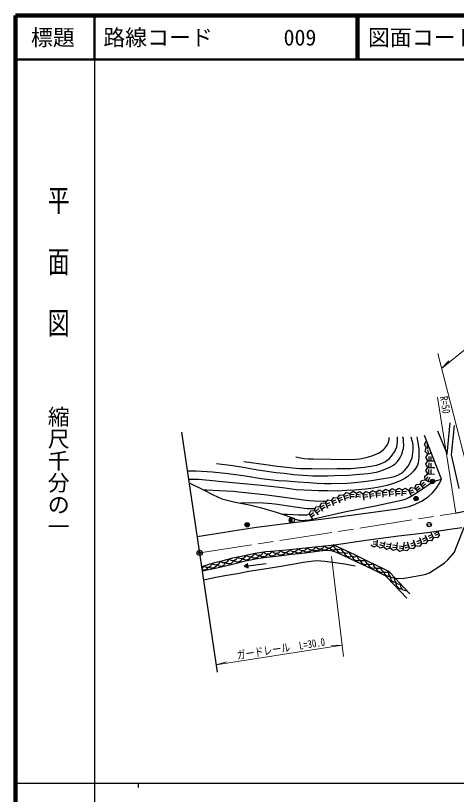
# Model space of a CAD drawing. Units: millimetres, scale not verified. Extents: x 40000 to 680000, y 20000 to 380000.
# Drawn here: x 40000 to 140572, y 202409 to 380000 of the extents above; entities that cross this region are included whole.
import ezdxf
from ezdxf.enums import TextEntityAlignment as Align

# ---------------------------------------------------------------- set-up
doc = ezdxf.new("R2010")
doc.units = ezdxf.units.MM
doc.header["$LTSCALE"] = 1000
doc.header["$PDMODE"] = 32
doc.header["$PDSIZE"] = 500
doc.linetypes.add('CHAIN', pattern=[18.5, 12, -1.5, 3.5, -1.5])
for name, color, linetype, lineweight in [('M-BGD', 7, 'Continuous', 25), ('M-BMK', 2, 'CHAIN', 13), ('M-BMK-OTRS', 5, 'Continuous', 25), ('M-BMK-SRVR', 3, 'Continuous', 25), ('M-STR-HTXT', 7, 'Continuous', 13), ('M-TTL', 2, 'Continuous', 140), ('M-TTL-BAND', 7, 'Continuous', 25), ('M-TTL-LINE', 7, 'Continuous', 50)]:
    doc.layers.add(name, color=color, linetype=linetype, lineweight=lineweight)
doc.layers.add('M-OTRS', color=6, linetype='Continuous')
doc.layers.add('M-TTL-TXT', color=7, linetype='Continuous')
doc.styles.add('@ＭＳ ゴシック', font='')
doc.styles.add('ＭＳ ゴシック', font='')
doc.styles.get('@ＭＳ ゴシック').set_extended_font_data('@MS Gothic')
doc.styles.get('ＭＳ ゴシック').set_extended_font_data('MS Gothic')

msp = doc.modelspace()

# ---------------------------------------------------------------- hatches: boundary and pattern name
at = {"layer": 'M-BGD'}
for points in [[(134607, 273777, -1), (135607, 273777, -0.41421), (135107, 273277, -0.41421)], [(131209, 269377, -1), (131525, 270326, -0.41421), (131841, 269693, -0.41421)], [(102950, 265540), (103126, 264353, -1)], [(92535, 263502, -1), (93135, 264302, -1)], [(92907, 255035), (92171, 254444), (93025, 254042)]]:
    msp.add_hatch(color=256, dxfattribs=at).paths.add_polyline_path(points)

# ---------------------------------------------------------------- linework, layer by layer
for p, q in [((133269, 282200), (133760, 282977)), ((133952, 281434), (133975, 282434)), ((133702, 281440), (133269, 282200)), ((133450, 280602), (133702, 281440)), ((134069, 279985), (133450, 280602)), ((133702, 281440), (134376, 281425)), ((134312, 280046), (134067, 281016)), ((134797, 280169), (134662, 280702)), ((133620, 279235), (134069, 279985)), ((134070, 278485), (133620, 279235)), ((134069, 279985), (134867, 280186)), ((134320, 278485), (134319, 279485)), ((134820, 278485), (134819, 279485)), ((133613, 277739), (134070, 278485)), ((134056, 276985), (133613, 277739)), ((134070, 278485), (135541, 278486)), ((134306, 276983), (134315, 277983)), ((134806, 276978), (134815, 277978)), ((133334, 274973), (134043, 275485)), ((133599, 276239), (134056, 276985)), ((134043, 275485), (133599, 276239)), ((134043, 275485), (135594, 275471)), ((134056, 276985), (135608, 276971)), ((134293, 275483), (134302, 276483)), ((134793, 275479), (134802, 276479)), ((132265, 273190), (132584, 274004)), ((132418, 272992), (133210, 273603)), ((132584, 274004), (133453, 274106)), ((133453, 274106), (133334, 274973)), ((133453, 274106), (134351, 273722)), ((133683, 274008), (134076, 274927)), ((134143, 273811), (134536, 274731)), ((122215, 271366), (122926, 271876)), ((122926, 271876), (123710, 271489)), ((123710, 271489), (124419, 272002)), ((124419, 272002), (125205, 271619)), ((125205, 271619), (125913, 272132)), ((125913, 272132), (126699, 271749)), ((126699, 271749), (127425, 272236)), ((126699, 271749), (126765, 270447)), ((127425, 272236), (128197, 271824)), ((128197, 271824), (128087, 270513)), ((128197, 271824), (128982, 272210)), ((128982, 272210), (129692, 271699)), ((129692, 271699), (130212, 272402)), ((129788, 271468), (130711, 271852)), ((130212, 272402), (131077, 272274)), ((131077, 272274), (131397, 273088)), ((131077, 272274), (131735, 271421)), ((131230, 272076), (132022, 272687)), ((131397, 273088), (132265, 273190)), ((131535, 271680), (132327, 272291)), ((132265, 273190), (132926, 272334)), ((132723, 272596), (133515, 273207)), ((112068, 269434), (112584, 270140)), ((112584, 270140), (113450, 270016)), ((113450, 270016), (113955, 270730)), ((113450, 270016), (113955, 268871)), ((113551, 269787), (114466, 270191)), ((113955, 270730), (114823, 270621)), ((114823, 270621), (115409, 271271)), ((114823, 270621), (115191, 269416)), ((114896, 270382), (115852, 270674)), ((115042, 269904), (115998, 270196)), ((115409, 271271), (116257, 271059)), ((116257, 271059), (116987, 271542)), ((116257, 271059), (116313, 269793)), ((116268, 270810), (117267, 270853)), ((116290, 270310), (117289, 270354)), ((116987, 271542), (117756, 271125)), ((117756, 271125), (117621, 270002)), ((117666, 270381), (118659, 270261)), ((117726, 270877), (118719, 270757)), ((117756, 271125), (118554, 271482)), ((118554, 271482), (119245, 270946)), ((119245, 270946), (119930, 271489)), ((119245, 270946), (119434, 269505)), ((119278, 270698), (120269, 270828)), ((119342, 270202), (120334, 270332)), ((119930, 271489), (120732, 271140)), ((120732, 271140), (121406, 271698)), ((120732, 271140), (120921, 269900)), ((120770, 270893), (121759, 271044)), ((120845, 270399), (121834, 270550)), ((121406, 271698), (122215, 271366)), ((122215, 271366), (122319, 270099)), ((122236, 271117), (123232, 271199)), ((122277, 270619), (123273, 270701)), ((123710, 271489), (123820, 270222)), ((123732, 271240), (124728, 271327)), ((123775, 270742), (124772, 270828)), ((125205, 271619), (125315, 270351)), ((125226, 271370), (126223, 271456)), ((125270, 270872), (126266, 270958)), ((126712, 271499), (127710, 271549)), ((126737, 271000), (127736, 271050)), ((128135, 271077), (129131, 270993)), ((128176, 271575), (129173, 271492)), ((129692, 271699), (130137, 270627)), ((129979, 271006), (130903, 271390)), ((109389, 268097), (109811, 268864)), ((109515, 267881), (110379, 268384)), ((109811, 268864), (110685, 268852)), ((110685, 268852), (111202, 269558)), ((110685, 268852), (111186, 267662)), ((110782, 268622), (111704, 269010)), ((110976, 268161), (111898, 268549)), ((111202, 269558), (112068, 269434)), ((112068, 269434), (112558, 268270)), ((112165, 269204), (113086, 269592)), ((112359, 268743), (113280, 269131)), ((113753, 269330), (114668, 269733)), ((106982, 266313), (107358, 267103)), ((107120, 266105), (107953, 266659)), ((107358, 267103), (108231, 267143)), ((108231, 267143), (108524, 267968)), ((108231, 267143), (109013, 266195)), ((108390, 266951), (109162, 267586)), ((108524, 267968), (109389, 268097)), ((108708, 266565), (109480, 267201)), ((109389, 268097), (110033, 266991)), ((109766, 267449), (110630, 267952)), ((102950, 265540), (103126, 264353)), ((106982, 266313), (107719, 265204)), ((107397, 265689), (108230, 266242)), ((133848, 263900), (134173, 263917)), ((134522, 263934), (134847, 263951)), ((134012, 260315), (133466, 261432)), ((135031, 261647), (134132, 261208)), ((135250, 261198), (134351, 260759)), ((135360, 260973), (134814, 262091)), ((136378, 262305), (135480, 261866)), ((136598, 261856), (135699, 261417)), ((136708, 261631), (136231, 260898)), ((136708, 261631), (136292, 262481)), ((122541, 259416), (121543, 259477)), ((122572, 259915), (121573, 259976)), ((122526, 259166), (122600, 260379)), ((124041, 259033), (123072, 259283)), ((124166, 259517), (123198, 259767)), ((123978, 258791), (124286, 259980)), ((125576, 259300), (124588, 259454)), ((125460, 258559), (125649, 259770)), ((126946, 258359), (127144, 259831)), ((128430, 258137), (128693, 259895)), ((129635, 259304), (128681, 259003)), ((129860, 258589), (129433, 259943)), ((130995, 259824), (130061, 259468)), ((131173, 259356), (130239, 259000)), ((131262, 259123), (130787, 260371)), ((132397, 260358), (131462, 260002)), ((132575, 259890), (131640, 259534)), ((132664, 259657), (132123, 258969)), ((132664, 259657), (132189, 260904)), ((133535, 259581), (132664, 259657)), ((133683, 260989), (132784, 260550)), ((133902, 260540), (133003, 260101)), ((134012, 260315), (133535, 259581)), ((134883, 260240), (134012, 260315)), ((135360, 260973), (134883, 260240)), ((136231, 260898), (135360, 260973)), ((121750, 258763), (121029, 259258)), ((122526, 259166), (121750, 258763)), ((123139, 258543), (122526, 259166)), ((123978, 258791), (123139, 258543)), ((124649, 258230), (123978, 258791)), ((125498, 258806), (124511, 258960)), ((125460, 258559), (124649, 258230)), ((126143, 258013), (125460, 258559)), ((126980, 258607), (125989, 258740)), ((127046, 259102), (126055, 259235)), ((126946, 258359), (126143, 258013)), ((127622, 257803), (126946, 258359)), ((128467, 258384), (127478, 258532)), ((128541, 258879), (127552, 259027)), ((128430, 258137), (127622, 257803)), ((129281, 257934), (128430, 258137)), ((129785, 258827), (128832, 258526)), ((129860, 258589), (129281, 257934)), ((130722, 258435), (129860, 258589)), ((131262, 259123), (130722, 258435)), ((132123, 258969), (131262, 259123)), ((92171, 254444), (92907, 255035)), ((92171, 254444), (93025, 254042)), ((93025, 254042), (92907, 255035)), ((92966, 254539), (97136, 255034))]:
    msp.add_line(p, q, dxfattribs=at)
for points in [[(136270, 285345), (138449, 279959), (139124, 287120)], [(141232, 272197), (139467, 279841), (140154, 286540)], [(81451, 261197), (87210, 262133), (90973, 262749), (94987, 263317), (102166, 264258), (110885, 265304), (121580, 266792), (127136, 267534), (129768, 268053), (131006, 268529), (132580, 269309), (134145, 270243), (135139, 271151), (135984, 272188), (136809, 273441), (137194, 274318), (133254, 284253)], [(79226, 276223), (81212, 276195), (84900, 275962), (88521, 275608), (92486, 275060), (96062, 274483), (98005, 274211), (99948, 274010), (101860, 273889), (104446, 273712), (106949, 273504), (108770, 273368), (110479, 273294), (112021, 273275), (115675, 273418), (117419, 273546), (119473, 273745), (121210, 273977), (123499, 274346), (125413, 274677), (126417, 274924), (127220, 275217), (127920, 275568), (128371, 275906), (128749, 276263), (129264, 276843), (129689, 277481), (130027, 278166), (130451, 279123), (130577, 279704), (130714, 280913), (130699, 281886), (130604, 282598), (130498, 283052), (130255, 283857)], [(131523, 283934), (131844, 282084), (131983, 281097), (132011, 280259), (131983, 279393), (131939, 278452), (131875, 278028), (131657, 277500), (131254, 276713), (130886, 276201), (130247, 275586), (129475, 274922), (128641, 274399), (127554, 273864), (126231, 273335), (124697, 272861), (123328, 272527), (121683, 272240), (119854, 271981), (117329, 271772), (115540, 271675), (113377, 271594), (111188, 271599), (109042, 271611), (107483, 271686), (104103, 271889), (100864, 272312), (96093, 272819), (92007, 273262), (87896, 273644), (84172, 273995), (81717, 274201), (80286, 274232), (79524, 274206)], [(85862, 277872), (89566, 277405), (91895, 277022), (95253, 276414), (99420, 275832), (101253, 275636), (103461, 275393), (105534, 275210), (106729, 275141), (107841, 275068), (109739, 275056), (111177, 275073), (112771, 275119), (115923, 275237), (118479, 275397), (120454, 275571), (121446, 275720), (122621, 275994), (123968, 276427), (125411, 277032), (126225, 277490), (126761, 277924), (127098, 278306), (127491, 278870), (127780, 279383), (128087, 280026), (128335, 280799), (128469, 281311), (128538, 282028), (128523, 282774), (128473, 283410), (128367, 283953)], [(92078, 278299), (97099, 277641), (99706, 277273), (101862, 276999), (103208, 276853), (104815, 276761), (107556, 276692), (110435, 276677), (113377, 276689), (116476, 276737), (118026, 276843), (119489, 277016), (121048, 277247), (122373, 277509), (123284, 277794), (123931, 278076), (124364, 278336), (124788, 278643), (125269, 279037), (125731, 279507), (126088, 279961), (126500, 280618), (126678, 280999), (126941, 281679), (127055, 282185), (127131, 282775), (127160, 283617), (127146, 283953)], [(103964, 279409), (104973, 279160), (105849, 278998), (106737, 278928), (107903, 278922), (111884, 278823), (116810, 278809), (117614, 278867), (118524, 278945), (119606, 279128), (120479, 279362), (121515, 279668), (122411, 280042), (122927, 280295), (123462, 280655), (123989, 281097), (124309, 281461), (124684, 281972), (124963, 282489), (125143, 282989), (125215, 283340), (125260, 283758)], [(79638, 273439), (82735, 271900), (85094, 270711), (87085, 269801), (87929, 269569), (89766, 269160), (93638, 268336), (96137, 267737), (97643, 267286), (99200, 266827), (100791, 266325), (102830, 265600), (103821, 265200), (104605, 264964), (104924, 264916), (105466, 264890), (105977, 264908), (107027, 265045), (109045, 265454), (115021, 266815), (122415, 268320), (126322, 269142), (128338, 269558), (128905, 269729), (129260, 269870), (129729, 270097), (130842, 270777), (133059, 272243), (134363, 273160), (135142, 273611), (135896, 273930), (137194, 274318)], [(110944, 269205), (110206, 269225), (108163, 269297), (107018, 269364), (105653, 269507), (104097, 269755), (100731, 270186), (96769, 270730), (91580, 271284), (89642, 271455), (86482, 271646), (83647, 271770), (82990, 271772)], [(108378, 267556), (107073, 267504), (106554, 267526), (105829, 267597), (104841, 267733), (101754, 268229), (99771, 268528), (98461, 268672), (96500, 268850), (94704, 268891), (91360, 268821)], [(106982, 266313), (106365, 266093), (106070, 266059), (105314, 266054), (104442, 266106), (103405, 266132), (101990, 266219), (100976, 266260)], [(82460, 254381), (85165, 255185), (87391, 255780), (89566, 256346), (92194, 256921), (94652, 257383), (97122, 257789), (99153, 257958), (101878, 258150), (105351, 258556), (109090, 258929), (112755, 259357), (119901, 260384), (127329, 261343), (133944, 262168), (139104, 262857), (141833, 263274)], [(126665, 251668), (128664, 251739), (129535, 251857), (130865, 252098), (132561, 252401), (133597, 252647), (134404, 252930), (134982, 253340), (136385, 254256), (137852, 255210), (138596, 255879), (139691, 257111), (140131, 257666), (140456, 258449), (141231, 260416), (142353, 263380)], [(129942, 248147), (125384, 253045), (124989, 253305), (124077, 253773), (120430, 255549), (117389, 257053), (112463, 259323)], [(82606, 253396), (86564, 254242), (89764, 254991), (92444, 255702), (94349, 256083), (96062, 256372), (97967, 256559), (100157, 256817), (103009, 257218), (106098, 257503), (108827, 257868), (110091, 258001), (110963, 258073), (111871, 258019), (112565, 257877), (113509, 257530), (116131, 256284), (121442, 253793), (124284, 252365), (124756, 251851), (129221, 247178)], [(82910, 251347), (85337, 251887), (87724, 252320), (90592, 252819), (93221, 253307), (96228, 253800), (100032, 254416), (103174, 254945), (105602, 255336), (106845, 255512), (107935, 255646), (108805, 255719), (109652, 255689), (110547, 255591), (112359, 255379), (115026, 254959), (117455, 254520)]]:
    msp.add_lwpolyline(points, dxfattribs=at)
for centre, radius in [((135107, 273777), 500), ((131367, 269852), 500), ((103038, 264946), 600), ((92835, 263902), 500), ((134347, 263926), 500)]:
    msp.add_circle(centre, radius, dxfattribs=at)
for centre, radius, start, end in [((111411, 259713), 1122, 213.65837, 339.67262), ((113618, 259439), 1160, 185.73869, 304.76831), ((95467, 258112), 1160, 219.86574, 338.89632), ((97481, 258385), 1159, 216.53907, 335.63338), ((99491, 258568), 1160, 214.7446, 333.77591), ((100502, 258429), 1375, 227.75203, 321.39946), ((101478, 258727), 1160, 215.3651, 334.41751), ((102476, 258707), 1449, 231.65037, 319.90439), ((103449, 258926), 1160, 217.14844, 336.17806), ((104447, 259030), 1524, 235.52252, 317.24904), ((105442, 259149), 1160, 216.59178, 335.62481), ((106448, 259164), 1464, 232.94919, 318.86005), ((107436, 259356), 1160, 216.18614, 335.21577), ((108397, 259738), 1755, 241.17106, 310.90442), ((109418, 259565), 1160, 216.85825, 335.89082), ((110421, 259816), 1654, 238.06625, 312.61888), ((112453, 259361), 1189, 219.90993, 304.83861), ((114459, 258876), 1415, 200.27022, 290.23679), ((115434, 258602), 1160, 185.73869, 304.76831), ((116229, 257935), 1338, 196.79105, 293.26579), ((117251, 257756), 1160, 185.28474, 304.32189), ((87593, 256439), 1160, 225.18727, 344.21735), ((88677, 256252), 1224, 229.8308, 338.2039), ((89546, 256926), 1160, 223.80813, 342.8564), ((90647, 256619), 1171, 224.62565, 340.68694), ((91511, 257367), 1160, 222.46198, 341.49882), ((92587, 257121), 1219, 226.77031, 335.85609), ((93485, 257762), 1160, 221.13125, 340.16087), ((94533, 257614), 1296, 229.93898, 330.08811), ((96517, 257935), 1295, 228.35801, 327.11033), ((98522, 258084), 1252, 222.8787, 327.46719), ((118013, 257019), 1294, 194.01119, 294.48229), ((119063, 256882), 1160, 184.1754, 303.20502), ((119833, 256185), 1330, 194.96648, 292.61271), ((120855, 256000), 1160, 184.37397, 303.404), ((81802, 254800), 1160, 309.01106, 346.07134), ((82889, 255017), 1387, 256.51265, 326.76706), ((83719, 255369), 1160, 227.04172, 346.07134), ((84772, 255346), 1307, 236.41711, 335.3652), ((85655, 255921), 1160, 225.70827, 344.74322), ((86780, 255597), 1143, 224.1653, 345.76275), ((121694, 255440), 1433, 199.6644, 288.25063), ((122651, 255122), 1160, 184.51123, 303.54085), ((123442, 254456), 1353, 196.20099, 290.88031), ((124450, 254226), 1160, 183.521, 302.58913), ((125273, 253529), 1390, 194.00849, 274.54656), ((126192, 252965), 1153, 165.73554, 285.18866), ((126826, 252173), 1444, 181.16769, 267.23151), ((127606, 251521), 1160, 163.42775, 282.45737), ((128136, 250648), 1382, 176.58544, 269.29968), ((128969, 250057), 1160, 163.42775, 282.45737)]:
    msp.add_arc(centre, radius, start, end, dxfattribs=at)
at = {"layer": 'M-BMK'}
msp.add_line((82001, 257486), (140449, 266551), dxfattribs=at)
msp.add_arc((131466, 315737), 50000, 280.34925, 320.21654, dxfattribs=at)
at = {"layer": 'M-BMK-OTRS'}
msp.add_line((86033, 230258), (77927, 284990), dxfattribs=at)
at = {"layer": 'M-BMK-SRVR'}
msp.add_circle((82001, 257486), 600, dxfattribs=at)
at = {"layer": 'M-OTRS'}
msp.add_point((82001, 257486), dxfattribs=at)
at = {"layer": 'M-STR-HTXT'}
for p, q in [((136297, 302964), (144323, 271835)), ((137188, 299507), (138863, 301301)), ((140449, 266551), (136271, 292975)), ((112081, 256635), (114799, 233894)), ((85781, 231963), (114497, 236417)), ((114497, 236417), (112043, 236382)), ((85781, 231963), (88131, 232673))]:
    msp.add_line(p, q, dxfattribs=at)
msp.add_lwpolyline([(137188, 299507), (150624, 310377)], dxfattribs=at)
at = {"layer": 'M-TTL'}
for p, q in [((40000, 380000), (40000, 20000)), ((680000, 380000), (40000, 380000))]:
    msp.add_line(p, q, dxfattribs=at)
at = {"layer": 'M-TTL-BAND'}
for p, q in [((58000, 370000), (58000, 20000)), ((40000, 205000), (579000, 205000)), ((68000, 205000), (68000, 204000))]:
    msp.add_line(p, q, dxfattribs=at)
at = {"layer": 'M-TTL-LINE'}
for p, q in [((58000, 380000), (58000, 370000)), ((117750, 380000), (117750, 370000)), ((118250, 380000), (118250, 370000)), ((40000, 370000), (680000, 370000))]:
    msp.add_line(p, q, dxfattribs=at)

# ---------------------------------------------------------------- texts
at = {"layer": 'M-STR-HTXT', "style": 'ＭＳ ゴシック', "width": 0.8}
msp.add_text('R=50', height=1833, rotation=278.984, dxfattribs=at).set_placement((136271, 292975), align=Align.BOTTOM_LEFT)
msp.add_text('ガードレール\u3000L=30.0', height=1833, rotation=8.816, dxfattribs=at).set_placement((100729, 234228), align=Align.BOTTOM_CENTER)
at = {"layer": 'M-TTL-BAND', "style": '@ＭＳ ゴシック', "width": 1.4}
msp.add_text('平  面  図', height=3666, rotation=270, dxfattribs=at).set_placement((49777, 306475), align=Align.MIDDLE_RIGHT)
at = {"layer": 'M-TTL-BAND', "style": '@ＭＳ ゴシック'}
msp.add_text('縮尺千分の一', height=3666, rotation=270, dxfattribs=at).set_placement((49777, 261030), align=Align.MIDDLE_RIGHT)
at = {"layer": 'M-TTL-TXT', "style": 'ＭＳ ゴシック'}
msp.add_text('標題', height=3666, dxfattribs=at).set_placement((48500, 375000), align=Align.MIDDLE_CENTER)
for s, p in [('路線コード', (60000, 375000)), ('009', (101142, 375000)), ('図面コード', (120380, 375000))]:
    msp.add_text(s, height=3666, dxfattribs=at).set_placement(p, align=Align.MIDDLE_LEFT)

doc.saveas('drawing.dxf')
